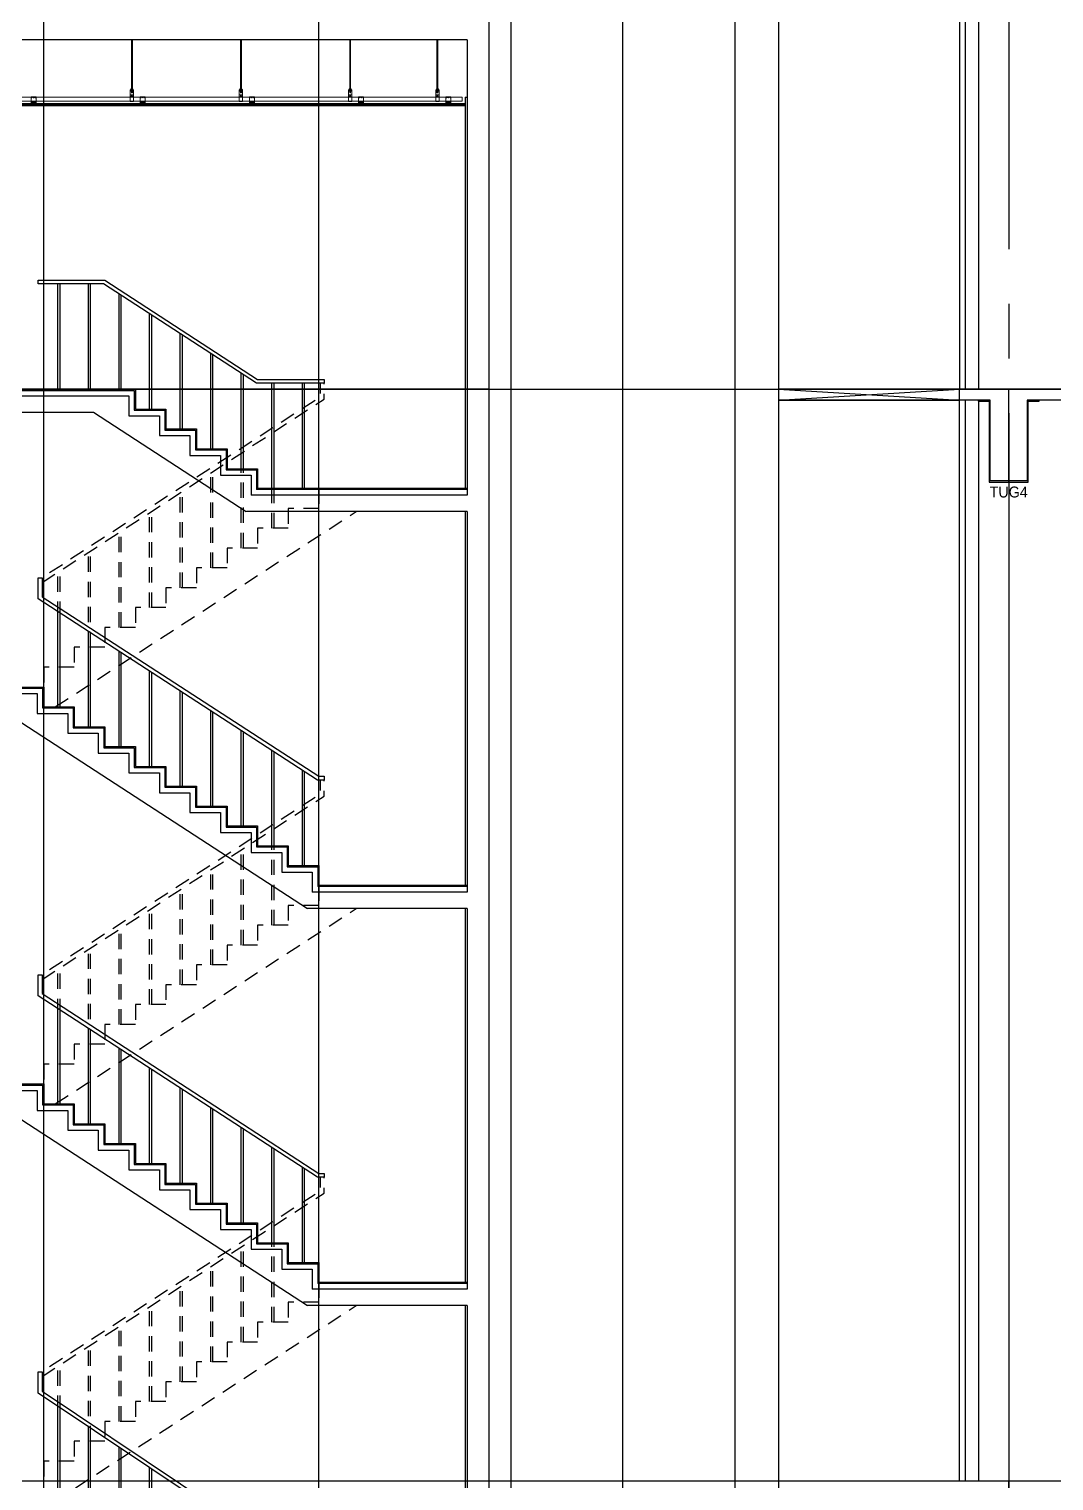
# Model space of a CAD drawing. Extents: x 152195838 to 323921156, y 365159662 to 730681027.
# Drawn here: x 161013532 to 161022922, y 365212063 to 365225363 of the extents above; entities that cross this region are included whole.
import ezdxf
from ezdxf.enums import TextEntityAlignment as Align
from ezdxf.xclip import XClip

# ---------------------------------------------------------------- set-up
doc = ezdxf.new("R2010")
doc.units = 0
doc.header["$MEASUREMENT"] = 0
doc.header["$XCLIPFRAME"] = 0
doc.linetypes.add('CEN', pattern=[63, 60, -1, 1, -1])
doc.linetypes.add('HIDK', pattern=[2.3, 1.4, -0.9])
doc.layers.get('0').update_dxf_attribs({"linetype": 'CONTINUOUS'})
doc.layers.get('Defpoints').update_dxf_attribs({"linetype": 'CONTINUOUS'})
for name, color, linetype in [('001', 7, 'CONTINUOUS'), ('4A.TEC CEN', 1, 'CEN'), ('4A.TEC ELE 4', 9, 'CONTINUOUS'), ('4A.TEC 벽체 1', 2, 'CONTINUOUS'), ('4A.TEC 벽체 3', 4, 'CONTINUOUS'), ('CEN', 1, 'CEN'), ('COL', 2, 'CONTINUOUS'), ('ELE', 4, 'CONTINUOUS'), ('FIN', 6, 'CONTINUOUS'), ('k-BESTO', 4, 'CONTINUOUS'), ('text', 3, 'CONTINUOUS'), ('㈜SE&C 기둥', 2, 'CONTINUOUS'), ('㈜SE&C 벽체 1', 2, 'CONTINUOUS')]:
    doc.layers.add(name, color=color, linetype=linetype)
doc.layers.add('CEIL', color=9, linetype='CONTINUOUS', lineweight=0)
doc.layers.add('DEFPOINT', color=135, linetype='CONTINUOUS', plot=False)
doc.styles.add('돋움', font='')
doc.styles.get('돋움').set_extended_font_data('돋움')

# ---------------------------------------------------------------- blocks, each defined once
blk = doc.blocks.new('AVEFAWWGW')
at = {"layer": '㈜SE&C 기둥', "color": 8, "ltscale": 0.5}
blk.add_lwpolyline([(66013, 9350), (66013, 0)], dxfattribs=at)
blk = doc.blocks.new('asdfwaerfwf')
at = {"color": 6, "lineweight": -3}
for p, q in [((75620, 49210, 0), (75620, 50175, 0)), ((75640, 49210, 0), (75640, 50175, 0)), ((75900, 49210, 0), (75900, 50175, 0)), ((75920, 49210, 0), (75920, 50175, 0)), ((75340, 49210, 0), (75340, 50070, 0)), ((75360, 49210, 0), (75360, 50083, 0)), ((75060, 49028, 0), (75060, 49889, 0)), ((75080, 49028, 0), (75080, 49902, 0)), ((74780, 48847, 0), (74780, 49707, 0)), ((74800, 48847, 0), (74800, 49720, 0)), ((74500, 48665, 0), (74500, 49525, 0)), ((74520, 48665, 0), (74520, 49538, 0)), ((74220, 48483, 0), (74220, 49343, 0)), ((74240, 48483, 0), (74240, 49356, 0)), ((73660, 48301, 0), (73660, 49266, 0)), ((73680, 48301, 0), (73680, 49266, 0)), ((73940, 48301, 0), (73940, 49266, 0)), ((73960, 48301, 0), (73960, 49266, 0)), ((75900, 46301, 0), (75900, 47161, 0)), ((75920, 46301, 0), (75920, 47174, 0)), ((75620, 46119, 0), (75620, 46980, 0)), ((75640, 46119, 0), (75640, 46993, 0)), ((75340, 45937, 0), (75340, 46798, 0)), ((75360, 45937, 0), (75360, 46811, 0)), ((75060, 45756, 0), (75060, 46616, 0)), ((75080, 45756, 0), (75080, 46629, 0)), ((74780, 45574, 0), (74780, 46434, 0)), ((74800, 45574, 0), (74800, 46447, 0)), ((74500, 45392, 0), (74500, 46252, 0)), ((74520, 45392, 0), (74520, 46265, 0)), ((74220, 45210, 0), (74220, 46070, 0)), ((74240, 45210, 0), (74240, 46083, 0)), ((73940, 45028, 0), (73940, 45889, 0)), ((73960, 45028, 0), (73960, 45902, 0)), ((73660, 44847, 0), (73660, 45707, 0)), ((73680, 44847, 0), (73680, 45720, 0)), ((75900, 42665, 0), (75900, 43525, 0)), ((75920, 42665, 0), (75920, 43538, 0)), ((75620, 42483, 0), (75620, 43343, 0)), ((75640, 42483, 0), (75640, 43356, 0)), ((75340, 42301, 0), (75340, 43161, 0)), ((75360, 42301, 0), (75360, 43174, 0)), ((75060, 42119, 0), (75060, 42980, 0)), ((75080, 42119, 0), (75080, 42993, 0)), ((74780, 41937, 0), (74780, 42798, 0)), ((74800, 41937, 0), (74800, 42811, 0)), ((74500, 41756, 0), (74500, 42616, 0)), ((74520, 41756, 0), (74520, 42629, 0)), ((74220, 41574, 0), (74220, 42434, 0)), ((74240, 41574, 0), (74240, 42447, 0)), ((73940, 41392, 0), (73940, 42252, 0)), ((73960, 41392, 0), (73960, 42265, 0)), ((73660, 41210, 0), (73660, 42070, 0)), ((73680, 41210, 0), (73680, 42083, 0)), ((75900, 39023, 0), (75900, 39880, 0)), ((75920, 39023, 0), (75920, 39893, 0)), ((75620, 38835, 0), (75620, 39693, 0)), ((75640, 38835, 0), (75640, 39706, 0)), ((75340, 38648, 0), (75340, 39505, 0)), ((75360, 38648, 0), (75360, 39518, 0)), ((75060, 38460, 0), (75060, 39318, 0)), ((75080, 38460, 0), (75080, 39331, 0))]:
    blk.add_line(p, q, dxfattribs=at)
at = {"color": 6, "lineweight": -3, "elevation": 0, "flags": 128}
for points in [[(76100, 50210), (75490, 50210), (74090, 49301), (73480, 49301), (73480, 49266), (74101, 49266), (75501, 50175), (76100, 50175)], [(76065, 47310), (73530, 45665), (73480, 45665), (73480, 45630), (73541, 45630), (76100, 47291), (76100, 47483), (76065, 47483)], [(76065, 43674), (73530, 42028), (73480, 42028), (73480, 41993), (73541, 41993), (76100, 43655), (76100, 43847), (76065, 43847)]]:
    blk.add_lwpolyline(points, close=True, dxfattribs=at)
blk.add_lwpolyline([(76100, 40014), (76100, 40210), (76065, 40210), (76065, 40033), (73530, 38335), (73480, 38335), (73480, 38300), (73540, 38300), (76100, 40014)], dxfattribs=at)
at = {"layer": '4A.TEC CEN', "color": 8, "ltscale": 500}
blk.add_line((58362, 49210, 0), (92848, 49210, 0), dxfattribs=at)
at = {"layer": '4A.TEC 벽체 1'}
for p, q in [((72170, 52410, 0), (72170, 48241, 0)), ((72170, 52410, 0), (77410, 52410, 0)), ((72170, 48241, 0), (74150, 48241, 0)), ((72170, 48091, 0), (72170, 44605, 0)), ((72170, 48091, 0), (74193, 48091, 0)), ((72170, 44605, 0), (73590, 44605, 0)), ((72170, 44455, 0), (72170, 40968, 0)), ((72170, 44455, 0), (73633, 44455, 0)), ((72170, 40968, 0), (73590, 40968, 0)), ((72170, 40818, 0), (72170, 37275, 0)), ((72170, 40818, 0), (73633, 40818, 0))]:
    blk.add_line(p, q, dxfattribs=at)
at = {"layer": '4A.TEC 벽체 1', "elevation": 0, "flags": 128}
for points in [[(77410, 49150), (75270, 49150), (75270, 48968), (74990, 48968), (74990, 48787), (74710, 48787), (74710, 48605), (74430, 48605), (74430, 48423), (74150, 48423), (74150, 48241)], [(77410, 49000), (75594, 49000), (74194, 48091)], [(77410, 46423), (76110, 46423), (76110, 46241), (75830, 46241), (75830, 46059), (75550, 46059), (75550, 45877), (75270, 45877), (75270, 45696), (74990, 45696), (74990, 45514), (74710, 45514), (74710, 45332), (74430, 45332), (74430, 45150), (74150, 45150), (74150, 44968), (73870, 44968), (73870, 44787), (73590, 44787), (73590, 44605)], [(77410, 46273), (76434, 46273), (73634, 44455)], [(77410, 42787), (76110, 42787), (76110, 42605), (75830, 42605), (75830, 42423), (75550, 42423), (75550, 42241), (75270, 42241), (75270, 42059), (74990, 42059), (74990, 41877), (74710, 41877), (74710, 41696), (74430, 41696), (74430, 41514), (74150, 41514), (74150, 41332), (73870, 41332), (73870, 41150), (73590, 41150), (73590, 40968)], [(77410, 42637), (76434, 42637), (73634, 40818)]]:
    blk.add_lwpolyline(points, dxfattribs=at)
at = {"layer": 'CEIL'}
for p, q in [((72438, 51954, 0), (72438, 52410, 0)), ((72447, 51954, 0), (72447, 52410, 0)), ((73238, 51954, 0), (73238, 52410, 0)), ((73247, 51954, 0), (73247, 52410, 0)), ((74238, 51954, 0), (74238, 52410, 0)), ((74247, 51954, 0), (74247, 52410, 0)), ((75238, 51954, 0), (75238, 52410, 0)), ((75247, 51954, 0), (75247, 52410, 0)), ((72215, 51848, 0), (72215, 51886, 0)), ((72320, 51853, 0), (72320, 51888, 0)), ((72365, 51888, 0), (72320, 51888, 0)), ((72323, 51879, 0), (72320, 51879, 0)), ((72327, 51879, 0), (72324, 51879, 0)), ((72327, 51884, 0), (72327, 51888, 0)), ((72327, 51879, 0), (72327, 51883, 0)), ((72339, 51884, 0), (72339, 51888, 0)), ((72339, 51879, 0), (72339, 51883, 0)), ((72343, 51879, 0), (72339, 51879, 0)), ((72346, 51879, 0), (72344, 51879, 0)), ((72346, 51884, 0), (72346, 51888, 0)), ((72346, 51879, 0), (72346, 51883, 0)), ((72358, 51884, 0), (72358, 51888, 0)), ((72358, 51879, 0), (72358, 51883, 0)), ((72361, 51879, 0), (72358, 51879, 0)), ((72365, 51879, 0), (72362, 51879, 0)), ((72365, 51853, 0), (72365, 51888, 0)), ((72428, 51845, 0), (72428, 51954, 0)), ((72458, 51954, 0), (72428, 51954, 0)), ((72428, 51950, 0), (72458, 51950, 0)), ((72458, 51906, 0), (72428, 51906, 0)), ((72456, 51956, 0), (72429, 51956, 0)), ((72429, 51956, 0), (72429, 51954, 0)), ((72429, 51948, 0), (72429, 51950, 0)), ((72429, 51948, 0), (72456, 51948, 0)), ((72434, 51960, 0), (72434, 51956, 0)), ((72434, 51943, 0), (72434, 51948, 0)), ((72450, 51962, 0), (72436, 51962, 0)), ((72450, 51941, 0), (72436, 51941, 0)), ((72436, 51893, 0), (72450, 51893, 0)), ((72438, 51928, 0), (72438, 51950, 0)), ((72445, 51926, 0), (72440, 51926, 0)), ((72443, 51887, 0), (72443, 51900, 0)), ((72447, 51928, 0), (72447, 51950, 0)), ((72452, 51960, 0), (72452, 51956, 0)), ((72452, 51943, 0), (72452, 51948, 0)), ((72456, 51956, 0), (72456, 51954, 0)), ((72456, 51948, 0), (72456, 51950, 0)), ((72458, 51845, 0), (72458, 51954, 0)), ((73120, 51853, 0), (73120, 51888, 0)), ((73165, 51888, 0), (73120, 51888, 0)), ((73123, 51879, 0), (73120, 51879, 0)), ((73127, 51879, 0), (73124, 51879, 0)), ((73127, 51884, 0), (73127, 51888, 0)), ((73127, 51879, 0), (73127, 51883, 0)), ((73139, 51884, 0), (73139, 51888, 0)), ((73139, 51879, 0), (73139, 51883, 0)), ((73143, 51879, 0), (73139, 51879, 0)), ((73146, 51879, 0), (73144, 51879, 0)), ((73146, 51884, 0), (73146, 51888, 0)), ((73146, 51879, 0), (73146, 51883, 0)), ((73158, 51884, 0), (73158, 51888, 0)), ((73158, 51879, 0), (73158, 51883, 0)), ((73161, 51879, 0), (73158, 51879, 0)), ((73165, 51879, 0), (73162, 51879, 0)), ((73165, 51853, 0), (73165, 51888, 0)), ((73228, 51845, 0), (73228, 51954, 0)), ((73258, 51954, 0), (73228, 51954, 0)), ((73228, 51950, 0), (73258, 51950, 0)), ((73258, 51906, 0), (73228, 51906, 0)), ((73256, 51956, 0), (73229, 51956, 0)), ((73229, 51956, 0), (73229, 51954, 0)), ((73229, 51948, 0), (73229, 51950, 0)), ((73229, 51948, 0), (73256, 51948, 0)), ((73234, 51960, 0), (73234, 51956, 0)), ((73234, 51943, 0), (73234, 51948, 0)), ((73250, 51962, 0), (73236, 51962, 0)), ((73250, 51941, 0), (73236, 51941, 0)), ((73236, 51893, 0), (73250, 51893, 0)), ((73238, 51928, 0), (73238, 51950, 0)), ((73245, 51926, 0), (73240, 51926, 0)), ((73243, 51887, 0), (73243, 51900, 0)), ((73247, 51928, 0), (73247, 51950, 0)), ((73252, 51960, 0), (73252, 51956, 0)), ((73252, 51943, 0), (73252, 51948, 0)), ((73256, 51956, 0), (73256, 51954, 0)), ((73256, 51948, 0), (73256, 51950, 0)), ((73258, 51845, 0), (73258, 51954, 0)), ((74120, 51853, 0), (74120, 51888, 0)), ((74165, 51888, 0), (74120, 51888, 0)), ((74123, 51879, 0), (74120, 51879, 0)), ((74127, 51879, 0), (74124, 51879, 0)), ((74127, 51884, 0), (74127, 51888, 0)), ((74127, 51879, 0), (74127, 51883, 0)), ((74139, 51884, 0), (74139, 51888, 0)), ((74139, 51879, 0), (74139, 51883, 0)), ((74143, 51879, 0), (74139, 51879, 0)), ((74146, 51879, 0), (74144, 51879, 0)), ((74146, 51884, 0), (74146, 51888, 0)), ((74146, 51879, 0), (74146, 51883, 0)), ((74158, 51884, 0), (74158, 51888, 0)), ((74158, 51879, 0), (74158, 51883, 0)), ((74161, 51879, 0), (74158, 51879, 0)), ((74165, 51879, 0), (74162, 51879, 0)), ((74165, 51853, 0), (74165, 51888, 0)), ((74228, 51845, 0), (74228, 51954, 0)), ((74258, 51954, 0), (74228, 51954, 0)), ((74228, 51950, 0), (74258, 51950, 0)), ((74258, 51906, 0), (74228, 51906, 0)), ((74256, 51956, 0), (74229, 51956, 0)), ((74229, 51956, 0), (74229, 51954, 0)), ((74229, 51948, 0), (74229, 51950, 0)), ((74229, 51948, 0), (74256, 51948, 0)), ((74234, 51960, 0), (74234, 51956, 0)), ((74234, 51943, 0), (74234, 51948, 0)), ((74250, 51962, 0), (74236, 51962, 0)), ((74250, 51941, 0), (74236, 51941, 0)), ((74236, 51893, 0), (74250, 51893, 0)), ((74238, 51928, 0), (74238, 51950, 0)), ((74245, 51926, 0), (74240, 51926, 0)), ((74243, 51887, 0), (74243, 51900, 0)), ((74247, 51928, 0), (74247, 51950, 0)), ((74252, 51960, 0), (74252, 51956, 0)), ((74252, 51943, 0), (74252, 51948, 0)), ((74256, 51956, 0), (74256, 51954, 0)), ((74256, 51948, 0), (74256, 51950, 0)), ((74258, 51845, 0), (74258, 51954, 0)), ((75165, 51888, 0), (75120, 51888, 0)), ((75120, 51853, 0), (75120, 51888, 0)), ((75123, 51879, 0), (75120, 51879, 0)), ((75127, 51879, 0), (75124, 51879, 0)), ((75127, 51884, 0), (75127, 51888, 0)), ((75127, 51879, 0), (75127, 51883, 0)), ((75139, 51884, 0), (75139, 51888, 0)), ((75139, 51879, 0), (75139, 51883, 0)), ((75143, 51879, 0), (75139, 51879, 0)), ((75146, 51879, 0), (75144, 51879, 0)), ((75146, 51884, 0), (75146, 51888, 0)), ((75146, 51879, 0), (75146, 51883, 0)), ((75158, 51884, 0), (75158, 51888, 0)), ((75158, 51879, 0), (75158, 51883, 0)), ((75161, 51879, 0), (75158, 51879, 0)), ((75165, 51879, 0), (75162, 51879, 0)), ((75165, 51853, 0), (75165, 51888, 0)), ((75228, 51845, 0), (75228, 51954, 0)), ((75258, 51954, 0), (75228, 51954, 0)), ((75228, 51950, 0), (75258, 51950, 0)), ((75258, 51906, 0), (75228, 51906, 0)), ((75229, 51956, 0), (75229, 51954, 0)), ((75256, 51956, 0), (75229, 51956, 0)), ((75229, 51948, 0), (75229, 51950, 0)), ((75229, 51948, 0), (75256, 51948, 0)), ((75234, 51960, 0), (75234, 51956, 0)), ((75234, 51943, 0), (75234, 51948, 0)), ((75250, 51962, 0), (75236, 51962, 0)), ((75250, 51941, 0), (75236, 51941, 0)), ((75236, 51893, 0), (75250, 51893, 0)), ((75238, 51928, 0), (75238, 51950, 0)), ((75245, 51926, 0), (75240, 51926, 0)), ((75243, 51887, 0), (75243, 51900, 0)), ((75247, 51928, 0), (75247, 51950, 0)), ((75252, 51960, 0), (75252, 51956, 0)), ((75252, 51943, 0), (75252, 51948, 0)), ((75256, 51956, 0), (75256, 51954, 0)), ((75256, 51948, 0), (75256, 51950, 0)), ((75258, 51845, 0), (75258, 51954, 0)), ((76165, 51888, 0), (76120, 51888, 0)), ((76120, 51853, 0), (76120, 51888, 0)), ((76123, 51879, 0), (76120, 51879, 0)), ((76127, 51879, 0), (76124, 51879, 0)), ((76127, 51884, 0), (76127, 51888, 0)), ((76127, 51879, 0), (76127, 51883, 0)), ((76139, 51884, 0), (76139, 51888, 0)), ((76139, 51879, 0), (76139, 51883, 0)), ((76143, 51879, 0), (76139, 51879, 0)), ((76146, 51879, 0), (76144, 51879, 0)), ((76146, 51884, 0), (76146, 51888, 0)), ((76146, 51879, 0), (76146, 51883, 0)), ((76158, 51884, 0), (76158, 51888, 0)), ((76158, 51879, 0), (76158, 51883, 0)), ((76161, 51879, 0), (76158, 51879, 0)), ((76165, 51879, 0), (76162, 51879, 0)), ((76165, 51853, 0), (76165, 51888, 0)), ((72325, 51848, 0), (72320, 51853, 0)), ((72320, 51848, 0), (72320, 51829, 0)), ((72325, 51848, 0), (72320, 51848, 0)), ((72320, 51829, 0), (72326, 51829, 0)), ((72322, 51846, 0), (72322, 51831, 0)), ((72325, 51846, 0), (72322, 51846, 0)), ((72363, 51840, 0), (72322, 51840, 0)), ((72322, 51831, 0), (72325, 51831, 0)), ((72325, 51846, 0), (72325, 51848, 0)), ((72336, 51829, 0), (72349, 51829, 0)), ((72338, 51831, 0), (72348, 51831, 0)), ((72359, 51829, 0), (72365, 51829, 0)), ((72360, 51848, 0), (72365, 51853, 0)), ((72365, 51848, 0), (72360, 51848, 0)), ((72360, 51846, 0), (72360, 51848, 0)), ((72363, 51846, 0), (72360, 51846, 0)), ((72361, 51831, 0), (72363, 51831, 0)), ((72363, 51831, 0), (72363, 51846, 0)), ((72365, 51829, 0), (72365, 51848, 0)), ((72428, 51845, 0), (72458, 51845, 0)), ((73125, 51848, 0), (73120, 51853, 0)), ((73120, 51848, 0), (73120, 51829, 0)), ((73125, 51848, 0), (73120, 51848, 0)), ((73120, 51829, 0), (73126, 51829, 0)), ((73122, 51846, 0), (73122, 51831, 0)), ((73125, 51846, 0), (73122, 51846, 0)), ((73163, 51840, 0), (73122, 51840, 0)), ((73122, 51831, 0), (73125, 51831, 0)), ((73125, 51846, 0), (73125, 51848, 0)), ((73136, 51829, 0), (73149, 51829, 0)), ((73138, 51831, 0), (73148, 51831, 0)), ((73159, 51829, 0), (73165, 51829, 0)), ((73160, 51848, 0), (73165, 51853, 0)), ((73165, 51848, 0), (73160, 51848, 0)), ((73160, 51846, 0), (73160, 51848, 0)), ((73163, 51846, 0), (73160, 51846, 0)), ((73161, 51831, 0), (73163, 51831, 0)), ((73163, 51831, 0), (73163, 51846, 0)), ((73165, 51829, 0), (73165, 51848, 0)), ((73228, 51845, 0), (73258, 51845, 0)), ((74125, 51848, 0), (74120, 51853, 0)), ((74120, 51848, 0), (74120, 51829, 0)), ((74125, 51848, 0), (74120, 51848, 0)), ((74120, 51829, 0), (74126, 51829, 0)), ((74122, 51846, 0), (74122, 51831, 0)), ((74125, 51846, 0), (74122, 51846, 0)), ((74163, 51840, 0), (74122, 51840, 0)), ((74122, 51831, 0), (74125, 51831, 0)), ((74125, 51846, 0), (74125, 51848, 0)), ((74136, 51829, 0), (74149, 51829, 0)), ((74138, 51831, 0), (74148, 51831, 0)), ((74159, 51829, 0), (74165, 51829, 0)), ((74160, 51848, 0), (74165, 51853, 0)), ((74165, 51848, 0), (74160, 51848, 0)), ((74160, 51846, 0), (74160, 51848, 0)), ((74163, 51846, 0), (74160, 51846, 0)), ((74161, 51831, 0), (74163, 51831, 0)), ((74163, 51831, 0), (74163, 51846, 0)), ((74165, 51829, 0), (74165, 51848, 0)), ((74228, 51845, 0), (74258, 51845, 0)), ((75125, 51848, 0), (75120, 51853, 0)), ((75125, 51848, 0), (75120, 51848, 0)), ((75120, 51848, 0), (75120, 51829, 0)), ((75120, 51829, 0), (75126, 51829, 0)), ((75125, 51846, 0), (75122, 51846, 0)), ((75122, 51846, 0), (75122, 51831, 0)), ((75163, 51840, 0), (75122, 51840, 0)), ((75122, 51831, 0), (75125, 51831, 0)), ((75125, 51846, 0), (75125, 51848, 0)), ((75136, 51829, 0), (75149, 51829, 0)), ((75138, 51831, 0), (75148, 51831, 0)), ((75159, 51829, 0), (75165, 51829, 0)), ((75160, 51848, 0), (75165, 51853, 0)), ((75160, 51846, 0), (75160, 51848, 0)), ((75165, 51848, 0), (75160, 51848, 0)), ((75163, 51846, 0), (75160, 51846, 0)), ((75161, 51831, 0), (75163, 51831, 0)), ((75163, 51831, 0), (75163, 51846, 0)), ((75165, 51829, 0), (75165, 51848, 0)), ((75228, 51845, 0), (75258, 51845, 0)), ((76125, 51848, 0), (76120, 51853, 0)), ((76125, 51848, 0), (76120, 51848, 0)), ((76120, 51848, 0), (76120, 51829, 0)), ((76120, 51829, 0), (76126, 51829, 0)), ((76125, 51846, 0), (76122, 51846, 0)), ((76122, 51846, 0), (76122, 51831, 0)), ((76163, 51840, 0), (76122, 51840, 0)), ((76122, 51831, 0), (76125, 51831, 0)), ((76125, 51846, 0), (76125, 51848, 0)), ((76136, 51829, 0), (76149, 51829, 0)), ((76138, 51831, 0), (76148, 51831, 0)), ((76159, 51829, 0), (76165, 51829, 0)), ((76160, 51848, 0), (76165, 51853, 0)), ((76160, 51846, 0), (76160, 51848, 0)), ((76165, 51848, 0), (76160, 51848, 0)), ((76163, 51846, 0), (76160, 51846, 0)), ((76161, 51831, 0), (76163, 51831, 0)), ((76163, 51831, 0), (76163, 51846, 0)), ((76165, 51829, 0), (76165, 51848, 0))]:
    blk.add_line(p, q, dxfattribs=at)
at = {"layer": 'CEIL', "elevation": 0}
for points in [[(72215, 51886), (77365, 51886)], [(77365, 51848), (72215, 51848)]]:
    blk.add_lwpolyline(points, dxfattribs=at)
at = {"layer": 'CEIL'}
for centre, radius in [((72443, 51893, 0), 7), ((72443, 51893, 0), 5), ((73243, 51893, 0), 7), ((73243, 51893, 0), 5), ((74243, 51893, 0), 7), ((74243, 51893, 0), 5), ((75243, 51893, 0), 7), ((75243, 51893, 0), 5)]:
    blk.add_circle(centre, radius, dxfattribs=at)
for centre, radius, start, end in [((72436, 51960, 0), 2, 90, 180), ((72436, 51943, 0), 2, 180, 270), ((72440, 51928, 0), 2, 180, 270), ((72445, 51928, 0), 2, 270, 0), ((72445, 51928, 0), 2, 270, 0), ((72450, 51960, 0), 2, 0, 90), ((72450, 51943, 0), 2, 270, 0), ((73236, 51960, 0), 2, 90, 180), ((73236, 51943, 0), 2, 180, 270), ((73240, 51928, 0), 2, 180, 270), ((73245, 51928, 0), 2, 270, 0), ((73245, 51928, 0), 2, 270, 0), ((73250, 51960, 0), 2, 0, 90), ((73250, 51943, 0), 2, 270, 0), ((74236, 51960, 0), 2, 90, 180), ((74236, 51943, 0), 2, 180, 270), ((74240, 51928, 0), 2, 180, 270), ((74245, 51928, 0), 2, 270, 0), ((74245, 51928, 0), 2, 270, 0), ((74250, 51960, 0), 2, 0, 90), ((74250, 51943, 0), 2, 270, 0), ((75236, 51960, 0), 2, 90, 180), ((75236, 51943, 0), 2, 180, 270), ((75240, 51928, 0), 2, 180, 270), ((75245, 51928, 0), 2, 270, 0), ((75245, 51928, 0), 2, 270, 0), ((75250, 51960, 0), 2, 0, 90), ((75250, 51943, 0), 2, 270, 0), ((72331, 51829, 0), 7, 16.6015, 163.3985), ((72331, 51829, 0), 5, 0, 180), ((72354, 51829, 0), 7, 16.6015, 163.3985), ((72354, 51829, 0), 5, 0, 180), ((73131, 51829, 0), 7, 16.6015, 163.3985), ((73131, 51829, 0), 5, 0, 180), ((73154, 51829, 0), 7, 16.6015, 163.3985), ((73154, 51829, 0), 5, 0, 180), ((74131, 51829, 0), 7, 16.6015, 163.3985), ((74131, 51829, 0), 5, 0, 180), ((74154, 51829, 0), 7, 16.6015, 163.3985), ((74154, 51829, 0), 5, 0, 180), ((75131, 51829, 0), 7, 16.6015, 163.3985), ((75131, 51829, 0), 5, 0, 180), ((75154, 51829, 0), 7, 16.6015, 163.3985), ((75154, 51829, 0), 5, 0, 180), ((76131, 51829, 0), 7, 16.6015, 163.3985), ((76131, 51829, 0), 5, 0, 180), ((76154, 51829, 0), 7, 16.6015, 163.3985), ((76154, 51829, 0), 5, 0, 180)]:
    blk.add_arc(centre, radius, start, end, dxfattribs=at)
at = {"layer": 'CEN'}
blk.add_line((71970, -101147, 0), (71970, 85715, 0), dxfattribs=at)
at = {"layer": 'COL', "color": 253, "linetype": 'HIDK', "ltscale": 100}
for p, q in [((73940, 47937, 0), (73940, 48818, 0)), ((73960, 47937, 0), (73960, 48805, 0)), ((74220, 47756, 0), (74220, 48636, 0)), ((74240, 47756, 0), (74240, 48623, 0)), ((74500, 47574, 0), (74500, 48455, 0)), ((74520, 47574, 0), (74520, 48441, 0)), ((74780, 47392, 0), (74780, 48273, 0)), ((74800, 47392, 0), (74800, 48259, 0)), ((75060, 47210, 0), (75060, 48091, 0)), ((75080, 47210, 0), (75080, 48078, 0)), ((75340, 47028, 0), (75340, 47909, 0)), ((75360, 47028, 0), (75360, 47896, 0)), ((75620, 46847, 0), (75620, 47727, 0)), ((75640, 46847, 0), (75640, 47714, 0)), ((75900, 46665, 0), (75900, 47546, 0)), ((75920, 46665, 0), (75920, 47532, 0)), ((73940, 44301, 0), (73940, 45182, 0)), ((73960, 44301, 0), (73960, 45169, 0)), ((74220, 44119, 0), (74220, 45000, 0)), ((74240, 44119, 0), (74240, 44987, 0)), ((74500, 43937, 0), (74500, 44818, 0)), ((74520, 43937, 0), (74520, 44805, 0)), ((74780, 43756, 0), (74780, 44636, 0)), ((74800, 43756, 0), (74800, 44623, 0)), ((75060, 43574, 0), (75060, 44455, 0)), ((75080, 43574, 0), (75080, 44441, 0)), ((75340, 43392, 0), (75340, 44273, 0)), ((75360, 43392, 0), (75360, 44259, 0)), ((75620, 43210, 0), (75620, 44091, 0)), ((75640, 43210, 0), (75640, 44078, 0)), ((75900, 43028, 0), (75900, 43909, 0)), ((75920, 43028, 0), (75920, 43896, 0)), ((73940, 40665, 0), (73940, 41546, 0)), ((73960, 40665, 0), (73960, 41532, 0)), ((74220, 40483, 0), (74220, 41364, 0)), ((74240, 40483, 0), (74240, 41350, 0)), ((74500, 40301, 0), (74500, 41182, 0)), ((74520, 40301, 0), (74520, 41169, 0)), ((74780, 40119, 0), (74780, 41000, 0)), ((74800, 40119, 0), (74800, 40987, 0)), ((75060, 39937, 0), (75060, 40818, 0)), ((75080, 39937, 0), (75080, 40805, 0)), ((75340, 39756, 0), (75340, 40636, 0)), ((75360, 39756, 0), (75360, 40623, 0)), ((75620, 39574, 0), (75620, 40455, 0)), ((75640, 39574, 0), (75640, 40441, 0)), ((75900, 39392, 0), (75900, 40273, 0)), ((75920, 39392, 0), (75920, 40259, 0))]:
    blk.add_line(p, q, dxfattribs=at)
at = {"layer": 'COL', "color": 253, "linetype": 'HIDK', "ltscale": 100, "elevation": 0, "flags": 128}
for points in [[(76065, 47441), (73480, 49120), (73480, 49266), (73516, 49266), (73516, 49138), (76065, 47483)], [(75944, 46301), (73187, 48091)], [(76065, 43805), (73480, 45483), (73480, 45630), (73516, 45630), (73516, 45502), (76065, 43847)], [(75944, 42665), (73187, 44455)], [(76065, 40168), (73480, 41847), (73480, 41993), (73516, 41993), (73516, 41865), (76065, 40210)], [(75953, 39023), (73187, 40818)]]:
    blk.add_lwpolyline(points, dxfattribs=at)
at = {"layer": 'COL', "color": 253, "linetype": 'HIDK', "ltscale": 100, "elevation": 0}
for points in [[(73250, 48301), (73530, 48301), (73530, 48119), (73810, 48119), (73810, 47937), (74090, 47937), (74090, 47756), (74370, 47756), (74370, 47574), (74650, 47574), (74650, 47392), (74930, 47392), (74930, 47210), (75210, 47210), (75210, 47028), (75490, 47028), (75490, 46847), (75770, 46847), (75770, 46665), (76050, 46665), (76050, 46483)], [(73250, 44665), (73530, 44665), (73530, 44483), (73810, 44483), (73810, 44301), (74090, 44301), (74090, 44119), (74370, 44119), (74370, 43937), (74650, 43937), (74650, 43756), (74930, 43756), (74930, 43574), (75210, 43574), (75210, 43392), (75490, 43392), (75490, 43210), (75770, 43210), (75770, 43028), (76050, 43028), (76050, 42847)], [(73250, 41028), (73530, 41028), (73530, 40847), (73810, 40847), (73810, 40665), (74090, 40665), (74090, 40483), (74370, 40483), (74370, 40301), (74650, 40301), (74650, 40119), (74930, 40119), (74930, 39937), (75210, 39937), (75210, 39756), (75490, 39756), (75490, 39574), (75770, 39574), (75770, 39392), (76050, 39392), (76050, 39210)]]:
    blk.add_lwpolyline(points, dxfattribs=at)
at = {"layer": 'DEFPOINT'}
for p, q in [((73530, -101367, 0), (73530, 85495, 0)), ((76050, -101367, 0), (76050, 85495, 0))]:
    blk.add_line(p, q, dxfattribs=at)
at = {"layer": 'FIN', "color": 5, "ltscale": 30}
for p, q in [((72190, 51886, 0), (72170, 51886, 0)), ((72190, 51886, 0), (72190, 48301, 0)), ((72369, 51886, 0), (72349, 51886, 0)), ((72170, 48301, 0), (74090, 48301, 0)), ((72170, 48291, 0), (74100, 48291, 0)), ((72190, 48091, 0), (72190, 44665, 0)), ((72170, 44665, 0), (73530, 44665, 0)), ((72170, 44655, 0), (73540, 44655, 0)), ((72190, 44455, 0), (72190, 41028, 0)), ((72170, 41028, 0), (73530, 41028, 0)), ((72170, 41018, 0), (73540, 41018, 0)), ((72190, 40818, 0), (72190, 37335, 0))]:
    blk.add_line(p, q, dxfattribs=at)
at = {"layer": 'FIN'}
for p, q in [((77390, 51829, 0), (72190, 51829, 0)), ((77390, 51820, 0), (72190, 51820, 0)), ((77390, 51810, 0), (72190, 51810, 0))]:
    blk.add_line(p, q, dxfattribs=at)
at = {"layer": 'FIN', "color": 5, "ltscale": 30, "elevation": 0, "flags": 128}
for points in [[(77410, 49210), (75210, 49210), (75210, 49028), (74930, 49028), (74930, 48847), (74650, 48847), (74650, 48665), (74370, 48665), (74370, 48483), (74090, 48483), (74090, 48301)], [(77410, 49200), (75220, 49200), (75220, 49018), (74940, 49018), (74940, 48837), (74660, 48837), (74660, 48655), (74380, 48655), (74380, 48473), (74100, 48473), (74100, 48291)], [(77410, 46483), (76050, 46483), (76050, 46301), (75770, 46301), (75770, 46119), (75490, 46119), (75490, 45937), (75210, 45937), (75210, 45756), (74930, 45756), (74930, 45574), (74650, 45574), (74650, 45392), (74370, 45392), (74370, 45210), (74090, 45210), (74090, 45028), (73810, 45028), (73810, 44847), (73530, 44847), (73530, 44665)], [(77410, 46473), (76060, 46473), (76060, 46291), (75780, 46291), (75780, 46109), (75500, 46109), (75500, 45927), (75220, 45927), (75220, 45746), (74940, 45746), (74940, 45564), (74660, 45564), (74660, 45382), (74380, 45382), (74380, 45200), (74100, 45200), (74100, 45018), (73820, 45018), (73820, 44837), (73540, 44837), (73540, 44655)], [(77410, 42847), (76050, 42847), (76050, 42665), (75770, 42665), (75770, 42483), (75490, 42483), (75490, 42301), (75210, 42301), (75210, 42119), (74930, 42119), (74930, 41937), (74650, 41937), (74650, 41756), (74370, 41756), (74370, 41574), (74090, 41574), (74090, 41392), (73810, 41392), (73810, 41210), (73530, 41210), (73530, 41028)], [(77410, 42837), (76060, 42837), (76060, 42655), (75780, 42655), (75780, 42473), (75500, 42473), (75500, 42291), (75220, 42291), (75220, 42109), (74940, 42109), (74940, 41927), (74660, 41927), (74660, 41746), (74380, 41746), (74380, 41564), (74100, 41564), (74100, 41382), (73820, 41382), (73820, 41200), (73540, 41200), (73540, 41018)]]:
    blk.add_lwpolyline(points, dxfattribs=at)
blk = doc.blocks.new('A$C9989e60b')
at = {"layer": 'Defpoints'}
for p, q in [((0, 1014), (760, 1014)), ((380, 164), (380, 1014))]:
    blk.add_line(p, q, dxfattribs=at)
at = {"layer": 'k-BESTO'}
for p, q in [((100, 914), (100, 904)), ((210, 914), (100, 914)), ((100, 914), (100, 914)), ((100, 904), (200, 904)), ((200, 904), (200, 164)), ((210, 174), (210, 914)), ((660, 914), (550, 914)), ((550, 914), (550, 174)), ((560, 164), (560, 904)), ((560, 904), (660, 904)), ((660, 904), (660, 914)), ((200, 164), (560, 164)), ((550, 174), (210, 174))]:
    blk.add_line(p, q, dxfattribs=at)
at = {"layer": 'DEFPOINT', "linetype": 'ByBlock', "style": '돋움'}
blk.add_text('TUG4', height=100, dxfattribs=at).set_placement((206, 73), align=Align.MIDDLE_LEFT)
blk = doc.blocks.new('DFGQERGQG')
at = {"layer": '㈜SE&C 벽체 1'}
blk.add_line((88390, 10000, -1667), (102100, 10000, -1667), dxfattribs=at)
at = {"layer": 'ELE'}
blk.add_blockref('A$C9989e60b', (90120, 8986), dxfattribs=at)
blk = doc.blocks.new('A$C9a69253e')
at = {"layer": 'Defpoints'}
for p, q in [((0, 1014), (760, 1014)), ((380, 164), (380, 1014))]:
    blk.add_line(p, q, dxfattribs=at)
at = {"layer": 'k-BESTO'}
for p, q in [((100, 914), (100, 904)), ((210, 914), (100, 914)), ((100, 914), (100, 914)), ((100, 904), (200, 904)), ((200, 904), (200, 164)), ((210, 174), (210, 914)), ((660, 914), (550, 914)), ((550, 914), (550, 174)), ((560, 164), (560, 904)), ((560, 904), (660, 904)), ((660, 904), (660, 914)), ((200, 164), (560, 164)), ((550, 174), (210, 174))]:
    blk.add_line(p, q, dxfattribs=at)
at = {"layer": 'DEFPOINT', "linetype": 'ByBlock', "style": '돋움'}
blk.add_text('TUG4', height=100, dxfattribs=at).set_placement((206, 73), align=Align.MIDDLE_LEFT)
blk = doc.blocks.new('QGERW2ER')
at = {"layer": '4A.TEC ELE 4'}
for p, q in [((88340, 9900, -1667), (90000, 10000, -5000)), ((88340, 10000, -1667), (90000, 9900, -5000))]:
    blk.add_line(p, q, dxfattribs=at)
at = {"layer": '4A.TEC ELE 4', "elevation": -1667}
blk.add_lwpolyline([(90000, 10000), (88340, 10000), (88340, 9900), (90000, 9900)], close=True, dxfattribs=at)
at = {"layer": '4A.TEC 벽체 3'}
for p, q in [((90050, 9900, -1667), (90050, 0, -1667)), ((90175, 9900, -1667), (90175, 0, -1667))]:
    blk.add_line(p, q, dxfattribs=at)
at = {"layer": '㈜SE&C 기둥', "color": 8, "ltscale": 0.5, "elevation": -1667}
blk.add_lwpolyline([(90000, 0), (90000, 9900)], dxfattribs=at)
at = {"layer": '㈜SE&C 벽체 1'}
for p, q in [((101650, 10000, -1667), (88340, 10000, -1667)), ((90280, 9900, -1667), (88340, 9900, -1667)), ((101280, 9900, -1667), (90620, 9900, -1667))]:
    blk.add_line(p, q, dxfattribs=at)
at = {"layer": 'ELE'}
blk.add_blockref('A$C9a69253e', (90070, 8986, -1667), dxfattribs=at)
blk = doc.blocks.new('1')
at = {"layer": '001', "color": 8}
blk.add_line((8766995, 10363333, 18115), (8766995, 10385032), dxfattribs=at)

msp = doc.modelspace()

# ---------------------------------------------------------------- linework, layer by layer
at = {"layer": '4A.TEC CEN', "color": 8, "ltscale": 500}
for p, q in [((160881434.11, 365222063.33), (161112798.99, 365222063.33)), ((160881434.11, 365212063.33), (161112798.99, 365212063.33))]:
    msp.add_line(p, q, dxfattribs=at)
at = {"layer": '4A.TEC CEN', "color": 8, "ltscale": 500, "flags": 128}
msp.add_lwpolyline([(161022506.94, 365253346.04), (161022506.94, 365183761.87)], dxfattribs=at)
at = {"layer": '4A.TEC 벽체 3'}
for p, q in [((161022106.94, 365226563.33), (161022106.94, 365222063.33)), ((161022231.94, 365226563.33), (161022231.94, 365222063.33))]:
    msp.add_line(p, q, dxfattribs=at)
at = {"layer": '㈜SE&C 벽체 1'}
for p, q in [((161017946.94, 365226563.33), (161017946.94, 365192263.33)), ((161019996.94, 365226563.33), (161019996.94, 365192263.33)), ((161020396.94, 365226563.33), (161020396.94, 365193763.33))]:
    msp.add_line(p, q, dxfattribs=at)

# ---------------------------------------------------------------- block references
ref = msp.add_blockref('asdfwaerfwf', (161089716.47, 365172853.16, 0.45), dxfattribs=dict(xscale=-1))
XClip(ref).set_block_clipping_path([(71969.5286620855, 10908.7128179073), (77609.5286620855, 80492.8788198829)])
at = {"layer": '4A.TEC 벽체 3', "color": 0}
msp.add_blockref('1', (152251976.55, 354841531.44), dxfattribs=at)
at = {"layer": 'ELE'}
msp.add_blockref('AVEFAWWGW', (160956044.2, 365222063.33), dxfattribs=at)
at = {"layer": 'text'}
for name, p in [('QGERW2ER', (160932056.94, 365212063.33, 1666.67)), ('DFGQERGQG', (160932006.94, 365202063.33, 1666.67))]:
    msp.add_blockref(name, p, dxfattribs=at)

doc.saveas('drawing.dxf')
